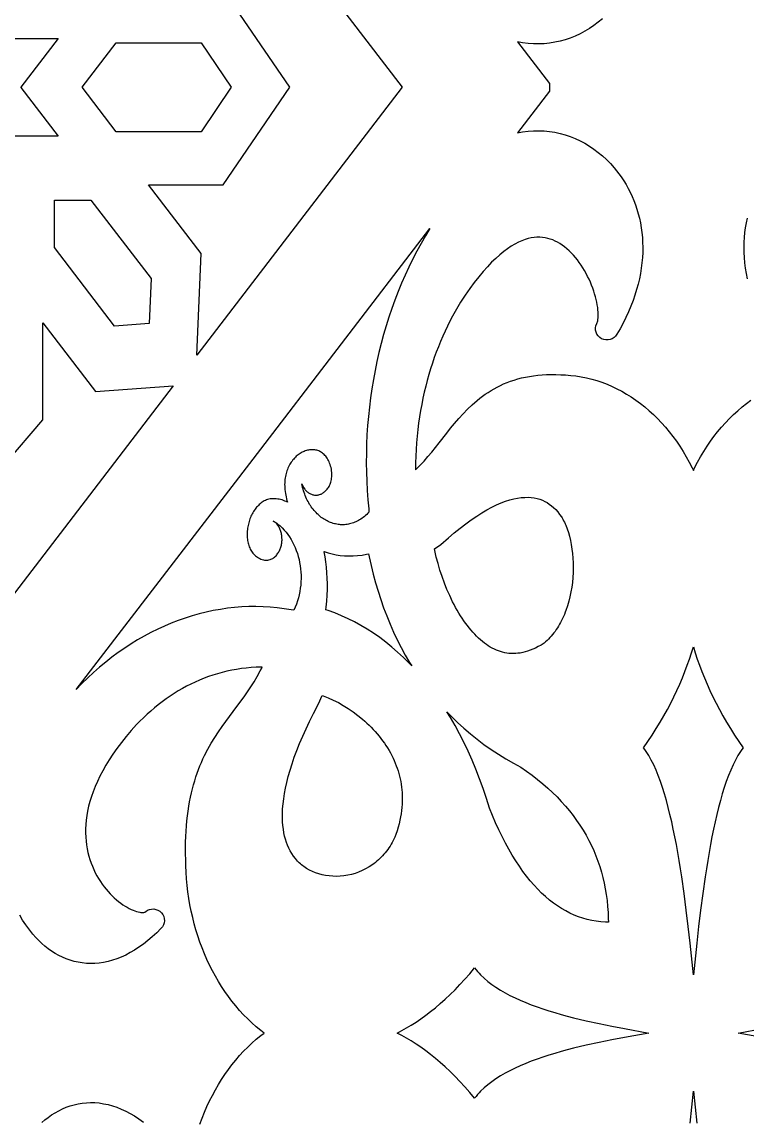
# Model space of a CAD drawing. Extents: x -400 to 400, y -350 to 350.
# Drawn here: x -117.3 to 9.4, y -15.4 to 176.6 of the extents above; entities that cross this region are included whole.
import ezdxf

# ---------------------------------------------------------------- set-up
doc = ezdxf.new("R2010")
doc.units = 0
doc.header["$MEASUREMENT"] = 0
doc.layers.add('LAYER_1', color=18, linetype='CONTINUOUS')

msp = doc.modelspace()

# ---------------------------------------------------------------- linework, layer by layer
at = {"layer": 'LAYER_1'}
for points in [[(-50.86, 165.2), (-86.75, 118.43), (-85.98, 136.17), (-95.17, 148.15), (-82.17, 148.15), (-70.48, 165.2), (-82.17, 182.26), (-95.17, 182.26), (-85.98, 194.24), (-86.75, 211.98)], [(-120.2, 173.74), (-110.95, 173.74), (-117.49, 165.21), (-117.49, 165.2), (-117.49, 165.19), (-110.95, 156.66), (-120.2, 156.66), (-120.2, 144.6), (-126.67, 153.03), (-133.14, 144.6), (-133.14, 156.66), (-142.39, 156.66), (-135.84, 165.19), (-135.85, 165.2), (-135.84, 165.21), (-142.39, 173.74), (-133.14, 173.74), (-133.14, 185.8), (-126.67, 177.38), (-120.2, 185.8)], [(-80.77, 165.2), (-86.01, 157.45), (-100.86, 157.45), (-106.8, 165.2), (-100.86, 172.96), (-86.01, 172.96)], [(-94.75, 131.8), (-95.09, 123.94), (-101.12, 123.5), (-111.62, 137.19), (-111.62, 145.49), (-105.25, 145.49)], [(-46.83, 139.25), (-47.59, 137.93), (-48.33, 136.58), (-49.04, 135.21), (-49.72, 133.81), (-50.38, 132.4), (-51, 130.96), (-51.59, 129.51), (-52.16, 128.04), (-52.7, 126.55), (-53.2, 125.04), (-53.68, 123.52), (-54.13, 121.99), (-54.55, 120.44), (-54.93, 118.88), (-55.29, 117.31), (-55.61, 115.73), (-55.91, 114.14), (-56.17, 112.54), (-56.41, 110.94), (-56.61, 109.33), (-56.78, 107.72), (-56.92, 106.1), (-57.03, 104.48), (-57.1, 102.86), (-57.14, 101.24), (-57.15, 99.62), (-57.13, 98), (-57.08, 96.38), (-56.99, 94.77), (-56.87, 93.16), (-56.71, 91.56), (-56.68, 90.99), (-56.87, 90.79), (-57.07, 90.59), (-57.27, 90.41), (-57.47, 90.24), (-57.68, 90.07), (-57.89, 89.92), (-58.1, 89.78), (-58.31, 89.65), (-58.52, 89.52), (-58.74, 89.41), (-58.96, 89.31), (-59.17, 89.21), (-59.39, 89.13), (-59.62, 89.05), (-59.84, 88.99), (-60.06, 88.93), (-60.28, 88.89), (-60.51, 88.85), (-60.73, 88.82), (-60.95, 88.8), (-61.18, 88.79), (-61.4, 88.79), (-61.63, 88.8), (-61.85, 88.81), (-62.07, 88.84), (-62.29, 88.87), (-62.51, 88.92), (-62.73, 88.97), (-62.95, 89.03), (-63.16, 89.1), (-63.38, 89.17), (-63.59, 89.26), (-63.8, 89.35), (-64.01, 89.45), (-64.21, 89.56), (-64.41, 89.68), (-64.62, 89.8), (-64.81, 89.94), (-65.01, 90.08), (-65.2, 90.23), (-65.39, 90.38), (-65.57, 90.55), (-65.75, 90.72), (-65.93, 90.9), (-66.1, 91.08), (-66.27, 91.28), (-66.44, 91.48), (-66.6, 91.69), (-66.75, 91.9), (-66.9, 92.12), (-67.05, 92.35), (-67.19, 92.59), (-67.32, 92.83), (-67.45, 93.08), (-67.58, 93.34), (-67.7, 93.6), (-67.81, 93.87), (-67.91, 94.15), (-68.01, 94.43), (-68.11, 94.72), (-68.2, 95.02), (-68.28, 95.32), (-68.35, 95.63), (-68.42, 95.94), (-68.31, 95.7), (-68.19, 95.46), (-68.06, 95.23), (-67.91, 95.02), (-67.81, 94.89), (-67.7, 94.77), (-67.59, 94.65), (-67.48, 94.55), (-67.36, 94.46), (-67.24, 94.37), (-67.12, 94.29), (-67, 94.22), (-66.87, 94.16), (-66.74, 94.1), (-66.62, 94.06), (-66.49, 94.02), (-66.35, 93.99), (-66.22, 93.97), (-66.09, 93.95), (-65.96, 93.95), (-65.82, 93.95), (-65.69, 93.97), (-65.56, 93.99), (-65.43, 94.01), (-65.3, 94.05), (-65.17, 94.1), (-65.04, 94.15), (-64.91, 94.21), (-64.79, 94.28), (-64.66, 94.36), (-64.54, 94.45), (-64.43, 94.55), (-64.31, 94.65), (-64.2, 94.77), (-64.09, 94.89), (-63.98, 95.02), (-63.87, 95.16), (-63.76, 95.32), (-63.66, 95.49), (-63.57, 95.66), (-63.48, 95.85), (-63.4, 96.04), (-63.34, 96.25), (-63.28, 96.46), (-63.23, 96.68), (-63.2, 96.91), (-63.17, 97.15), (-63.16, 97.4), (-63.16, 97.66), (-63.17, 97.92), (-63.2, 98.19), (-63.24, 98.47), (-63.31, 98.76), (-63.38, 99.03), (-63.46, 99.29), (-63.55, 99.54), (-63.65, 99.77), (-63.75, 99.99), (-63.87, 100.2), (-63.98, 100.39), (-64.11, 100.58), (-64.24, 100.75), (-64.38, 100.9), (-64.52, 101.05), (-64.66, 101.18), (-64.81, 101.3), (-64.97, 101.41), (-65.13, 101.51), (-65.29, 101.6), (-65.46, 101.67), (-65.63, 101.74), (-65.8, 101.79), (-65.98, 101.83), (-66.16, 101.86), (-66.34, 101.88), (-66.52, 101.89), (-66.7, 101.89), (-66.88, 101.88), (-67.07, 101.86), (-67.25, 101.83), (-67.44, 101.79), (-67.62, 101.74), (-67.8, 101.68), (-67.98, 101.61), (-68.16, 101.53), (-68.34, 101.45), (-68.52, 101.35), (-68.7, 101.24), (-68.87, 101.13), (-69.04, 101.01), (-69.2, 100.88), (-69.37, 100.74), (-69.53, 100.59), (-69.68, 100.43), (-69.83, 100.27), (-69.98, 100.1), (-70.12, 99.92), (-70.25, 99.73), (-70.38, 99.54), (-70.5, 99.34), (-70.62, 99.13), (-70.73, 98.91), (-70.83, 98.69), (-70.93, 98.46), (-71.02, 98.23), (-71.1, 97.98), (-71.17, 97.74), (-71.23, 97.48), (-71.28, 97.22), (-71.33, 96.96), (-71.36, 96.68), (-71.39, 96.41), (-71.4, 96.12), (-71.41, 95.84), (-71.4, 95.54), (-71.38, 95.24), (-71.36, 94.92), (-71.32, 94.59), (-71.28, 94.27), (-71.23, 93.95), (-71.16, 93.64), (-71.09, 93.32), (-71.01, 93.02), (-70.92, 92.71), (-71.16, 92.83), (-71.39, 92.93), (-71.63, 93.02), (-71.87, 93.11), (-72.12, 93.17), (-72.37, 93.23), (-72.61, 93.28), (-72.87, 93.31), (-73.09, 93.34), (-73.32, 93.34), (-73.54, 93.34), (-73.76, 93.32), (-73.97, 93.29), (-74.18, 93.24), (-74.38, 93.18), (-74.58, 93.11), (-74.78, 93.03), (-74.97, 92.94), (-75.15, 92.83), (-75.33, 92.72), (-75.51, 92.59), (-75.68, 92.46), (-75.84, 92.32), (-76, 92.16), (-76.16, 92), (-76.31, 91.84), (-76.45, 91.66), (-76.59, 91.48), (-76.72, 91.29), (-76.85, 91.09), (-76.97, 90.89), (-77.08, 90.68), (-77.19, 90.47), (-77.29, 90.26), (-77.38, 90.03), (-77.47, 89.81), (-77.55, 89.58), (-77.62, 89.35), (-77.69, 89.12), (-77.75, 88.88), (-77.8, 88.64), (-77.85, 88.41), (-77.89, 88.17), (-77.92, 87.93), (-77.94, 87.69), (-77.96, 87.45), (-77.97, 87.21), (-77.97, 86.97), (-77.96, 86.73), (-77.94, 86.5), (-77.92, 86.27), (-77.89, 86.04), (-77.85, 85.81), (-77.8, 85.59), (-77.74, 85.37), (-77.67, 85.16), (-77.6, 84.95), (-77.51, 84.75), (-77.42, 84.55), (-77.32, 84.36), (-77.21, 84.18), (-77.09, 84), (-76.96, 83.83), (-76.82, 83.67), (-76.67, 83.51), (-76.51, 83.37), (-76.34, 83.23), (-76.16, 83.11), (-75.97, 82.99), (-75.77, 82.88), (-75.56, 82.79), (-75.34, 82.7), (-75.13, 82.65), (-74.92, 82.61), (-74.72, 82.6), (-74.52, 82.6), (-74.33, 82.61), (-74.15, 82.64), (-73.97, 82.69), (-73.8, 82.75), (-73.64, 82.83), (-73.48, 82.91), (-73.33, 83.01), (-73.19, 83.12), (-73.05, 83.25), (-72.92, 83.38), (-72.8, 83.52), (-72.69, 83.67), (-72.59, 83.81), (-72.5, 83.95), (-72.41, 84.09), (-72.33, 84.24), (-72.26, 84.4), (-72.19, 84.56), (-72.13, 84.72), (-72.08, 84.88), (-72.03, 85.04), (-71.99, 85.21), (-71.95, 85.38), (-71.92, 85.55), (-71.9, 85.72), (-71.88, 85.89), (-71.87, 86.07), (-71.87, 86.24), (-71.88, 86.41), (-71.89, 86.59), (-71.9, 86.76), (-71.92, 86.93), (-71.95, 87.1), (-71.99, 87.27), (-72.03, 87.43), (-72.08, 87.6), (-72.13, 87.76), (-72.19, 87.92), (-72.26, 88.07), (-72.33, 88.22), (-72.41, 88.37), (-72.5, 88.52), (-72.59, 88.65), (-72.69, 88.79), (-72.86, 88.98), (-73.03, 89.16), (-73.22, 89.31), (-73.4, 89.45), (-73.19, 89.32), (-72.98, 89.18), (-72.78, 89.04), (-72.58, 88.89), (-72.2, 88.57), (-71.83, 88.23), (-71.48, 87.86), (-71.15, 87.48), (-70.84, 87.07), (-70.55, 86.65), (-70.27, 86.21), (-70.02, 85.75), (-69.78, 85.28), (-69.56, 84.79), (-69.37, 84.29), (-69.19, 83.77), (-69.04, 83.25), (-68.9, 82.72), (-68.79, 82.18), (-68.7, 81.63), (-68.63, 81.08), (-68.58, 80.52), (-68.55, 79.96), (-68.55, 79.39), (-68.57, 78.83), (-68.61, 78.26), (-68.68, 77.7), (-68.77, 77.13), (-68.88, 76.57), (-69.02, 76.02), (-69.18, 75.47), (-69.36, 74.93), (-69.58, 74.39), (-69.81, 73.87), (-70.25, 73.92), (-71.47, 74.12), (-72.71, 74.28), (-73.95, 74.39), (-75.19, 74.46), (-76.43, 74.49), (-77.67, 74.48), (-78.92, 74.42), (-80.16, 74.33), (-81.4, 74.19), (-82.64, 74.01), (-83.88, 73.78), (-85.12, 73.52), (-86.35, 73.22), (-87.57, 72.87), (-88.79, 72.49), (-90, 72.06), (-91.21, 71.6), (-92.4, 71.09), (-93.59, 70.55), (-94.77, 69.96), (-95.94, 69.34), (-97.09, 68.68), (-98.24, 67.98), (-99.36, 67.24), (-100.48, 66.47), (-101.58, 65.66), (-102.67, 64.81), (-103.74, 63.92), (-104.79, 62.99), (-105.82, 62.03), (-106.84, 61.03), (-107.84, 59.99), (-76.93, 100.27), (-46.03, 140.55)], [(-104.47, 112.06), (-90.86, 113.06), (-126.67, 66.39), (-162.47, 113.06), (-148.86, 112.06), (-139.67, 124.04), (-139.67, 107.09), (-126.67, 91.96), (-113.66, 107.09), (-113.66, 124.04)], [(-28.33, 93.54), (-27.81, 93.47), (-27.31, 93.37), (-26.84, 93.24), (-26.39, 93.07), (-25.97, 92.87), (-25.56, 92.65), (-25.17, 92.39), (-24.79, 92.1), (-24.42, 91.78), (-24.06, 91.43), (-23.71, 91.03), (-23.37, 90.6), (-23.05, 90.15), (-22.94, 89.98), (-22.81, 89.74), (-22.67, 89.49), (-22.54, 89.24), (-22.42, 88.96), (-22.31, 88.72), (-22.06, 88.08), (-21.84, 87.44), (-21.65, 86.77), (-21.48, 86.06), (-21.33, 85.31), (-21.21, 84.54), (-21.11, 83.75), (-21.04, 82.94), (-21, 82.11), (-20.99, 81.27), (-21.01, 80.42), (-21.06, 79.57), (-21.14, 78.72), (-21.25, 77.88), (-21.39, 77.04), (-21.57, 76.22), (-21.77, 75.41), (-22, 74.63), (-22.26, 73.83), (-22.39, 73.49), (-22.54, 73.12), (-22.69, 72.76), (-22.85, 72.41), (-23.02, 72.06), (-23.19, 71.73), (-23.38, 71.4), (-23.56, 71.08), (-23.76, 70.76), (-23.96, 70.46), (-24.17, 70.16), (-24.38, 69.88), (-24.6, 69.6), (-24.83, 69.33), (-25.07, 69.07), (-25.31, 68.81), (-25.56, 68.57), (-25.82, 68.34), (-26.08, 68.11), (-26.24, 67.99), (-26.62, 67.76), (-27.11, 67.49), (-27.58, 67.24), (-28.05, 67.03), (-28.51, 66.85), (-28.96, 66.69), (-29.39, 66.57), (-29.82, 66.46), (-30.24, 66.38), (-30.65, 66.33), (-31.05, 66.3), (-31.45, 66.28), (-31.83, 66.29), (-32.22, 66.32), (-32.59, 66.37), (-32.97, 66.44), (-33.33, 66.53), (-33.7, 66.63), (-34.06, 66.76), (-34.42, 66.9), (-34.77, 67.06), (-35.13, 67.24), (-35.48, 67.43), (-35.83, 67.65), (-36.17, 67.88), (-36.52, 68.13), (-36.86, 68.4), (-37.2, 68.69), (-37.53, 68.99), (-37.87, 69.31), (-38.2, 69.65), (-38.53, 70), (-38.85, 70.37), (-39.17, 70.76), (-39.48, 71.16), (-39.79, 71.57), (-40.1, 72), (-40.4, 72.45), (-40.69, 72.9), (-40.98, 73.37), (-41.26, 73.85), (-41.54, 74.34), (-41.81, 74.84), (-42.06, 75.33), (-42.58, 76.41), (-43.05, 77.49), (-43.49, 78.59), (-43.9, 79.72), (-44.28, 80.85), (-44.62, 81.99), (-44.92, 83.14), (-45.18, 84.27), (-45.24, 84.56), (-44.11, 85.33), (-42.81, 86.5), (-41.77, 87.39), (-40.75, 88.21), (-39.76, 88.97), (-38.8, 89.67), (-37.86, 90.31), (-36.95, 90.88), (-36.07, 91.39), (-35.21, 91.85), (-34.39, 92.25), (-33.59, 92.59), (-32.83, 92.88), (-32.09, 93.11), (-31.39, 93.3), (-30.71, 93.43), (-30.07, 93.52), (-29.46, 93.57), (-28.88, 93.58)], [(-64.51, 84.11), (-63.83, 83.89), (-63.13, 83.7), (-62.41, 83.55), (-61.69, 83.44), (-60.95, 83.37), (-60.2, 83.33), (-59.44, 83.34), (-58.67, 83.4), (-57.88, 83.49), (-57.09, 83.63), (-56.74, 83.72), (-56.63, 83.17), (-56.3, 81.65), (-55.93, 80.14), (-55.53, 78.65), (-55.1, 77.17), (-54.62, 75.71), (-54.12, 74.27), (-53.57, 72.85), (-53, 71.44), (-52.38, 70.05), (-51.73, 68.69), (-51.05, 67.35), (-50.33, 66.03), (-49.58, 64.73), (-49.21, 64.14), (-49.66, 64.62), (-50.66, 65.6), (-51.67, 66.54), (-52.7, 67.43), (-53.75, 68.27), (-54.81, 69.07), (-55.89, 69.83), (-56.98, 70.54), (-58.09, 71.2), (-59.21, 71.81), (-60.34, 72.38), (-61.49, 72.9), (-62.64, 73.38), (-63.81, 73.81), (-64.23, 73.95), (-64.17, 74.41), (-64.06, 75.44), (-63.99, 76.46), (-63.95, 77.47), (-63.94, 78.46), (-63.96, 79.44), (-64.02, 80.4), (-64.1, 81.35), (-64.22, 82.28), (-64.36, 83.19), (-64.53, 84.08), (-64.54, 84.13)], [(0.33, 66.41), (0.68, 65.32), (1.07, 64.24), (1.47, 63.14), (1.91, 62.05), (2.38, 60.95), (2.88, 59.85), (3.4, 58.74), (3.96, 57.63), (4.54, 56.52), (5.16, 55.41), (5.81, 54.29), (6.49, 53.17), (7.2, 52.05), (7.95, 50.93), (8.72, 49.81), (8.48, 49.5), (8.25, 49.17), (8.02, 48.82), (7.79, 48.45), (7.35, 47.67), (6.93, 46.82), (6.52, 45.92), (6.13, 44.96), (5.75, 43.94), (5.39, 42.88), (5.05, 41.77), (4.71, 40.61), (4.39, 39.41), (4.09, 38.18), (3.79, 36.91), (3.51, 35.6), (3.24, 34.27), (2.98, 32.91), (2.73, 31.53), (2.5, 30.13), (2.27, 28.71), (2.05, 27.28), (1.64, 24.39), (1.26, 21.49), (0.91, 18.59), (0.59, 15.72), (0, 10.17), (-0.59, 15.72), (-0.91, 18.59), (-1.26, 21.49), (-1.64, 24.39), (-2.05, 27.28), (-2.27, 28.71), (-2.5, 30.13), (-2.73, 31.53), (-2.98, 32.91), (-3.24, 34.27), (-3.51, 35.6), (-3.79, 36.91), (-4.09, 38.18), (-4.39, 39.41), (-4.71, 40.61), (-5.05, 41.77), (-5.39, 42.88), (-5.75, 43.94), (-6.13, 44.96), (-6.52, 45.92), (-6.93, 46.82), (-7.35, 47.67), (-7.79, 48.45), (-8.02, 48.82), (-8.25, 49.17), (-8.48, 49.5), (-8.72, 49.81), (-7.95, 50.93), (-7.2, 52.05), (-6.49, 53.17), (-5.81, 54.29), (-5.16, 55.41), (-4.54, 56.52), (-3.96, 57.63), (-3.4, 58.74), (-2.88, 59.85), (-2.38, 60.95), (-1.91, 62.05), (-1.47, 63.14), (-1.07, 64.24), (-0.68, 65.32), (-0.33, 66.41), (0, 67.48)], [(-64.66, 58.89), (-63.78, 58.55), (-62.91, 58.15), (-62.03, 57.71), (-61.16, 57.22), (-60.3, 56.69), (-59.45, 56.11), (-58.62, 55.49), (-57.8, 54.82), (-57.42, 54.49), (-57.04, 54.14), (-56.66, 53.78), (-56.29, 53.41), (-55.93, 53.04), (-55.58, 52.65), (-55.24, 52.26), (-54.91, 51.87), (-54.59, 51.46), (-54.29, 51.05), (-53.99, 50.64), (-53.71, 50.21), (-53.44, 49.79), (-53.18, 49.36), (-52.93, 48.92), (-52.7, 48.48), (-52.48, 48.04), (-52.27, 47.6), (-52.08, 47.15), (-51.9, 46.7), (-51.74, 46.24), (-51.59, 45.78), (-51.45, 45.32), (-51.33, 44.86), (-51.22, 44.39), (-51.12, 43.92), (-51.04, 43.45), (-50.97, 42.97), (-50.92, 42.48), (-50.89, 41.99), (-50.86, 41.49), (-50.86, 40.99), (-50.86, 40.47), (-50.89, 39.95), (-50.93, 39.41), (-50.99, 38.87), (-51.07, 38.31), (-51.17, 37.74), (-51.29, 37.16), (-51.43, 36.56), (-51.59, 35.95), (-51.78, 35.33), (-51.99, 34.69), (-52.17, 34.2), (-52.26, 34), (-52.43, 33.65), (-52.61, 33.31), (-52.8, 32.99), (-52.99, 32.67), (-53.19, 32.36), (-53.4, 32.07), (-53.61, 31.78), (-53.83, 31.5), (-54.06, 31.23), (-54.29, 30.97), (-54.53, 30.71), (-54.78, 30.47), (-55.03, 30.23), (-55.29, 30.01), (-55.56, 29.79), (-55.83, 29.58), (-56.1, 29.38), (-56.38, 29.19), (-56.65, 29.02), (-57.26, 28.67), (-57.86, 28.37), (-58.48, 28.11), (-59.11, 27.89), (-59.75, 27.7), (-60.4, 27.56), (-61.05, 27.45), (-61.7, 27.39), (-62.35, 27.36), (-62.99, 27.38), (-63.63, 27.43), (-64.25, 27.51), (-64.86, 27.64), (-65.45, 27.8), (-66.02, 27.99), (-66.57, 28.22), (-67.09, 28.47), (-67.58, 28.75), (-68.07, 29.07), (-68.26, 29.22), (-68.46, 29.38), (-68.66, 29.55), (-68.85, 29.73), (-69.04, 29.91), (-69.16, 30.04), (-69.51, 30.46), (-69.85, 30.91), (-70.15, 31.36), (-70.42, 31.83), (-70.66, 32.31), (-70.89, 32.8), (-71.08, 33.31), (-71.26, 33.85), (-71.41, 34.4), (-71.53, 34.98), (-71.64, 35.6), (-71.72, 36.24), (-71.77, 36.92), (-71.8, 37.64), (-71.79, 38.4), (-71.76, 39.19), (-71.69, 40.03), (-71.58, 40.91), (-71.44, 41.83), (-71.26, 42.79), (-71.04, 43.78), (-70.78, 44.82), (-70.47, 45.9), (-70.12, 47.01), (-69.73, 48.16), (-69.29, 49.35), (-68.8, 50.57), (-68.26, 51.83), (-67.68, 53.12), (-67.05, 54.44), (-66.36, 55.8), (-65.47, 57.5), (-64.88, 58.97)], [(-42.28, 55.31), (-41.21, 54.26), (-40.11, 53.25), (-38.97, 52.27), (-37.8, 51.32), (-36.59, 50.41), (-35.35, 49.53), (-34.07, 48.69), (-32.76, 47.89), (-31.42, 47.12), (-30.12, 46.43), (-29.15, 45.76), (-28.17, 45.03), (-27.23, 44.3), (-26.33, 43.55), (-25.46, 42.79), (-24.63, 42.02), (-23.83, 41.23), (-23.08, 40.44), (-22.35, 39.63), (-21.67, 38.81), (-21.01, 37.98), (-20.4, 37.14), (-19.82, 36.29), (-19.27, 35.42), (-18.75, 34.55), (-18.27, 33.66), (-17.83, 32.77), (-17.41, 31.86), (-17.03, 30.94), (-16.68, 30.01), (-16.36, 29.07), (-16.07, 28.11), (-15.81, 27.14), (-15.59, 26.16), (-15.39, 25.17), (-15.23, 24.17), (-15.09, 23.15), (-14.99, 22.11), (-14.91, 21.07), (-14.87, 20.01), (-14.86, 19.37), (-15.35, 19.38), (-16.16, 19.44), (-16.97, 19.54), (-17.76, 19.67), (-18.54, 19.85), (-19.31, 20.06), (-20.07, 20.32), (-20.83, 20.61), (-21.57, 20.95), (-22.3, 21.32), (-23.02, 21.74), (-23.74, 22.19), (-24.44, 22.69), (-25.14, 23.23), (-25.83, 23.82), (-26.51, 24.44), (-27.18, 25.11), (-27.84, 25.83), (-28.5, 26.59), (-29.14, 27.39), (-29.78, 28.24), (-30.41, 29.13), (-31.03, 30.08), (-31.64, 31.06), (-32.24, 32.1), (-32.83, 33.18), (-33.41, 34.31), (-33.99, 35.49), (-34.55, 36.72), (-35.11, 37.99), (-35.63, 39.26), (-36.15, 40.95), (-36.74, 42.7), (-37.36, 44.41), (-38, 46.07), (-38.67, 47.69), (-39.37, 49.26), (-40.1, 50.79), (-40.85, 52.27), (-41.63, 53.71), (-42.43, 55.11), (-43.05, 56.1)], [(-37.98, 11.06), (-37.72, 10.75), (-37.45, 10.45), (-37.17, 10.16), (-36.57, 9.58), (-35.92, 9.03), (-35.23, 8.5), (-34.49, 7.99), (-33.72, 7.5), (-32.9, 7.03), (-32.05, 6.58), (-31.16, 6.14), (-30.24, 5.73), (-29.29, 5.33), (-28.32, 4.94), (-27.32, 4.58), (-26.29, 4.22), (-25.25, 3.89), (-24.19, 3.56), (-23.12, 3.25), (-22.03, 2.96), (-20.93, 2.67), (-18.72, 2.14), (-16.49, 1.65), (-14.26, 1.19), (-12.06, 0.77), (-7.8, 0), (-12.06, -0.77), (-14.26, -1.19), (-16.49, -1.65), (-18.72, -2.14), (-20.93, -2.67), (-22.03, -2.96), (-23.12, -3.25), (-24.19, -3.56), (-25.25, -3.89), (-26.29, -4.22), (-27.32, -4.58), (-28.32, -4.94), (-29.29, -5.33), (-30.24, -5.73), (-31.16, -6.14), (-32.05, -6.58), (-32.9, -7.03), (-33.72, -7.5), (-34.49, -7.99), (-35.23, -8.5), (-35.92, -9.03), (-36.57, -9.58), (-37.17, -10.16), (-37.45, -10.45), (-37.72, -10.75), (-37.98, -11.06), (-38.22, -11.37), (-39.08, -10.36), (-39.94, -9.39), (-40.8, -8.46), (-41.65, -7.57), (-42.51, -6.73), (-43.37, -5.92), (-44.22, -5.16), (-45.07, -4.43), (-45.92, -3.75), (-46.76, -3.1), (-47.61, -2.49), (-48.45, -1.92), (-49.29, -1.39), (-50.12, -0.89), (-50.95, -0.43), (-51.78, 0), (-50.95, 0.43), (-50.12, 0.89), (-49.29, 1.39), (-48.45, 1.92), (-47.61, 2.49), (-46.76, 3.1), (-45.92, 3.75), (-45.07, 4.43), (-44.22, 5.16), (-43.37, 5.92), (-42.51, 6.73), (-41.65, 7.57), (-40.8, 8.46), (-39.94, 9.39), (-39.08, 10.36), (-38.22, 11.37)]]:
    msp.add_lwpolyline(points, close=True, dxfattribs=at)
for points in [[(-15.89, 177.17), (-16.63, 176.56), (-17.39, 175.99), (-18.17, 175.47), (-18.98, 174.98), (-19.81, 174.55), (-20.66, 174.15), (-21.52, 173.81), (-22.4, 173.51), (-23.3, 173.26), (-24.21, 173.06), (-25.13, 172.91), (-26.06, 172.82), (-27, 172.78), (-27.94, 172.79), (-28.89, 172.87), (-29.83, 172.99), (-30.71, 173.17), (-25.12, 165.89), (-25.12, 165.2), (-25.12, 164.51), (-30.71, 157.23), (-29.83, 157.41), (-28.89, 157.54), (-27.94, 157.61), (-27, 157.62), (-26.06, 157.58), (-25.13, 157.49), (-24.21, 157.34), (-23.3, 157.14), (-22.4, 156.89), (-21.52, 156.6), (-20.66, 156.25), (-19.81, 155.86), (-18.98, 155.42), (-18.17, 154.94), (-17.39, 154.41), (-16.63, 153.84), (-15.89, 153.24), (-15.18, 152.59), (-14.5, 151.9), (-13.84, 151.16), (-12.6, 149.56), (-12.16, 148.89), (-11.76, 148.23), (-11.38, 147.55), (-11.03, 146.86), (-10.7, 146.14), (-10.39, 145.41), (-10.11, 144.66), (-9.86, 143.9), (-9.63, 143.12), (-9.43, 142.32), (-9.26, 141.51), (-9.11, 140.68), (-9, 139.84), (-8.92, 138.99), (-8.87, 138.12), (-8.85, 137.24), (-8.86, 136.35), (-8.91, 135.45), (-8.99, 134.54), (-9.1, 133.62), (-9.25, 132.69), (-9.44, 131.76), (-9.66, 130.81), (-9.92, 129.86), (-10.21, 128.9), (-10.55, 127.93), (-10.92, 126.96), (-11.33, 125.99), (-11.78, 125.01), (-12.27, 124.02), (-12.81, 123.03), (-13.36, 122.06, -0.963014), (-16.9, 123.93), (-16.81, 124.12), (-16.76, 124.24), (-16.72, 124.42), (-16.68, 124.65), (-16.65, 124.91), (-16.63, 125.22), (-16.63, 125.56), (-16.64, 125.93), (-16.67, 126.33), (-16.72, 126.75), (-16.79, 127.19), (-16.88, 127.65), (-16.99, 128.12), (-17.11, 128.61), (-17.25, 129.11), (-17.41, 129.61), (-17.59, 130.12), (-17.79, 130.63), (-18, 131.14), (-18.23, 131.66), (-18.48, 132.17), (-18.74, 132.67), (-19.02, 133.17), (-19.31, 133.66), (-19.61, 134.13), (-19.93, 134.6), (-20.27, 135.04), (-20.61, 135.48), (-20.97, 135.89), (-21.34, 136.28), (-21.71, 136.66), (-22.1, 137), (-22.5, 137.33), (-22.9, 137.62), (-23.31, 137.89), (-23.73, 138.14), (-24.15, 138.35), (-24.58, 138.54), (-25.02, 138.69), (-25.46, 138.81), (-25.91, 138.91), (-26.37, 138.97), (-26.84, 139), (-27.33, 139), (-27.82, 138.96), (-28.34, 138.88), (-28.87, 138.76), (-29.42, 138.59), (-29.99, 138.38), (-30.58, 138.12), (-31.19, 137.8), (-31.82, 137.43), (-32.47, 137), (-33.14, 136.51), (-33.82, 135.95), (-34.53, 135.32), (-35.25, 134.63), (-35.99, 133.86), (-36.74, 133.02), (-37.5, 132.11), (-38.28, 131.11), (-39.08, 130.04), (-39.88, 128.89), (-40.69, 127.67), (-41.16, 126.88), (-41.63, 126.06), (-42.09, 125.22), (-42.53, 124.37), (-42.97, 123.5), (-43.39, 122.62), (-43.79, 121.72), (-44.18, 120.8), (-44.56, 119.88), (-44.92, 118.93), (-45.27, 117.98), (-45.6, 117.01), (-45.92, 116.02), (-46.22, 115.02), (-46.5, 114.01), (-46.77, 112.98), (-47.02, 111.94), (-47.25, 110.88), (-47.46, 109.82), (-47.66, 108.73), (-47.84, 107.64), (-48, 106.53), (-48.14, 105.41), (-48.26, 104.27), (-48.36, 103.12), (-48.44, 101.96), (-48.5, 100.79), (-48.54, 99.6), (-48.56, 98.4), (-48.56, 98.36), (-48.43, 98.48), (-47.73, 99.18), (-47.05, 99.91), (-46.38, 100.68), (-45.72, 101.46), (-44.41, 103.11), (-43.09, 104.79), (-42.42, 105.64), (-41.72, 106.48), (-41, 107.32), (-40.25, 108.15), (-39.47, 108.96), (-38.64, 109.75), (-37.78, 110.5), (-37.32, 110.88), (-36.85, 111.23), (-36.37, 111.58), (-35.87, 111.91), (-35.36, 112.23), (-34.83, 112.54), (-34.29, 112.84), (-33.73, 113.12), (-33.15, 113.38), (-32.56, 113.63), (-31.95, 113.85), (-31.32, 114.06), (-30.67, 114.26), (-30.01, 114.43), (-29.33, 114.58), (-28.63, 114.71), (-27.91, 114.82), (-27.17, 114.91), (-26.41, 114.97), (-25.64, 115.01), (-24.84, 115.03), (-24.02, 115.03), (-23.18, 115), (-22.32, 114.95), (-21.44, 114.87), (-20.52, 114.77), (-19.6, 114.63), (-18.68, 114.45), (-17.77, 114.23), (-16.87, 113.97), (-15.97, 113.67), (-15.09, 113.34), (-14.22, 112.96), (-13.36, 112.55), (-12.51, 112.11), (-11.68, 111.62), (-10.86, 111.11), (-10.05, 110.56), (-9.26, 109.97), (-8.49, 109.36), (-7.74, 108.71), (-7, 108.04), (-6.28, 107.33), (-5.58, 106.59), (-4.9, 105.83), (-4.23, 105.03), (-3.59, 104.21), (-2.97, 103.36), (-2.38, 102.49), (-1.8, 101.59), (-1.25, 100.66), (-0.72, 99.71), (-0.22, 98.74), (0, 98.27), (0.22, 98.74), (0.72, 99.71), (1.25, 100.66), (1.8, 101.59), (2.38, 102.49), (2.97, 103.36), (3.59, 104.21), (4.23, 105.03), (4.9, 105.83), (5.58, 106.59), (6.28, 107.33), (7, 108.04), (7.74, 108.71), (8.49, 109.36), (9.26, 109.97), (10.05, 110.56)], [(-86.21, -15.9), (-85.83, -14.86), (-85.42, -13.84), (-84.98, -12.84), (-84.52, -11.85), (-84.03, -10.89), (-83.52, -9.94), (-82.99, -9.02), (-82.43, -8.11), (-81.85, -7.23), (-81.24, -6.37), (-80.61, -5.54), (-79.96, -4.73), (-79.28, -3.94), (-78.58, -3.19), (-77.87, -2.46), (-77.13, -1.76), (-76.36, -1.09), (-75.58, -0.46), (-74.97, 0), (-75.58, 0.46), (-76.36, 1.09), (-77.13, 1.76), (-77.87, 2.46), (-78.58, 3.19), (-79.28, 3.94), (-79.96, 4.73), (-80.61, 5.54), (-81.24, 6.37), (-81.85, 7.23), (-82.43, 8.11), (-82.99, 9.02), (-83.52, 9.94), (-84.03, 10.89), (-84.52, 11.85), (-84.98, 12.84), (-85.42, 13.84), (-85.83, 14.86), (-86.21, 15.9), (-86.57, 16.95), (-86.9, 18.01), (-87.21, 19.09), (-87.48, 20.18), (-87.73, 21.28), (-87.95, 22.4), (-88.14, 23.52), (-88.3, 24.65), (-88.43, 25.79), (-88.53, 26.93), (-88.6, 28.08), (-88.66, 29.2), (-88.7, 30.28), (-88.72, 31.33), (-88.72, 32.36), (-88.71, 33.36), (-88.68, 34.32), (-88.63, 35.27), (-88.57, 36.18), (-88.49, 37.07), (-88.39, 37.94), (-88.28, 38.78), (-88.16, 39.6), (-88.02, 40.4), (-87.87, 41.18), (-87.7, 41.93), (-87.52, 42.66), (-87.33, 43.38), (-87.12, 44.07), (-86.91, 44.75), (-86.68, 45.41), (-86.45, 46.05), (-86.2, 46.67), (-85.94, 47.28), (-85.68, 47.87), (-85.4, 48.46), (-84.84, 49.56), (-84.24, 50.61), (-83.62, 51.62), (-82.99, 52.59), (-82.35, 53.53), (-81.7, 54.43), (-81.05, 55.32), (-79.76, 57.03), (-78.5, 58.74), (-77.9, 59.6), (-77.31, 60.47), (-76.74, 61.37), (-76.19, 62.3), (-75.66, 63.27), (-75.42, 63.76), (-75.35, 63.9), (-75.48, 63.9), (-76.37, 63.88), (-77.25, 63.83), (-78.12, 63.75), (-78.97, 63.65), (-79.82, 63.52), (-80.66, 63.37), (-81.49, 63.19), (-82.31, 62.99), (-83.12, 62.77), (-83.93, 62.52), (-84.72, 62.25), (-85.5, 61.96), (-86.27, 61.64), (-87.04, 61.31), (-87.79, 60.95), (-88.54, 60.57), (-89.27, 60.17), (-90, 59.75), (-90.72, 59.3), (-91.42, 58.84), (-92.12, 58.36), (-92.81, 57.86), (-93.48, 57.34), (-94.15, 56.8), (-94.81, 56.25), (-95.45, 55.67), (-96.09, 55.08), (-96.72, 54.47), (-97.31, 53.87), (-98.24, 52.83), (-99.12, 51.78), (-99.94, 50.75), (-100.71, 49.73), (-101.41, 48.73), (-102.06, 47.74), (-102.65, 46.77), (-103.2, 45.82), (-103.69, 44.88), (-104.13, 43.96), (-104.52, 43.05), (-104.87, 42.16), (-105.17, 41.29), (-105.43, 40.44), (-105.65, 39.6), (-105.83, 38.78), (-105.97, 37.98), (-106.07, 37.2), (-106.14, 36.43), (-106.18, 35.68), (-106.18, 34.95), (-106.16, 34.23), (-106.1, 33.53), (-106.02, 32.85), (-105.91, 32.19), (-105.77, 31.54), (-105.61, 30.91), (-105.43, 30.29), (-105.22, 29.7), (-105, 29.12), (-104.76, 28.56), (-104.49, 28.01), (-104.22, 27.48), (-103.92, 26.98), (-103.61, 26.49), (-103.29, 26.01), (-102.96, 25.56), (-102.62, 25.13), (-102.26, 24.72), (-101.9, 24.33), (-101.54, 23.95), (-101.17, 23.6), (-100.79, 23.27), (-100.42, 22.97), (-100.04, 22.68), (-99.67, 22.42), (-99.3, 22.18), (-98.94, 21.96), (-98.58, 21.77), (-98.24, 21.6), (-97.9, 21.45), (-97.58, 21.33), (-97.28, 21.23), (-97, 21.16), (-96.74, 21.11), (-96.51, 21.07), (-96.3, 21.06), (-96.13, 21.06), (-96, 21.07), (-95.9, 21.09), (-95.83, 21.11), (-95.8, 21.13), (-95.79, 21.13), (-95.69, 21.22, -0.955547), (-93.02, 18.25), (-93.77, 17.51), (-94.54, 16.81), (-95.31, 16.15), (-96.08, 15.55), (-96.86, 15), (-97.63, 14.49), (-98.4, 14.04), (-99.18, 13.63), (-99.95, 13.28), (-100.72, 12.97), (-101.5, 12.71), (-102.27, 12.5), (-103.03, 12.34), (-103.8, 12.22), (-104.55, 12.16), (-105.31, 12.14), (-106.05, 12.17), (-106.78, 12.24), (-107.5, 12.36), (-108.21, 12.52), (-108.9, 12.72), (-109.58, 12.97), (-110.24, 13.25), (-110.88, 13.57), (-111.51, 13.92), (-112.12, 14.31), (-112.71, 14.73), (-113.28, 15.18), (-113.83, 15.65), (-114.36, 16.16), (-114.88, 16.69), (-115.4, 17.27), (-116.63, 18.88), (-117.19, 19.74), (-117.7, 20.6)]]:
    msp.add_lwpolyline(points, format="xyb", dxfattribs=at)
for points in [[(9.44, 131.76), (9.25, 132.69), (9.1, 133.62), (8.99, 134.54), (8.91, 135.45), (8.86, 136.35), (8.85, 137.24), (8.87, 138.12), (8.92, 138.99), (9, 139.84), (9.11, 140.68), (9.26, 141.51), (9.43, 142.32)], [(12.06, -0.77), (7.8, 0), (12.06, 0.77)], [(-0.59, -15.72), (0, -10.17), (0.59, -15.72)], [(-113.83, -15.65), (-113.28, -15.18), (-112.71, -14.73), (-112.12, -14.31), (-111.51, -13.92), (-110.88, -13.57), (-110.24, -13.25), (-109.58, -12.97), (-108.9, -12.72), (-108.21, -12.52), (-107.5, -12.36), (-106.78, -12.24), (-106.05, -12.17), (-105.31, -12.14), (-104.55, -12.16), (-103.8, -12.22), (-103.03, -12.34), (-102.27, -12.5), (-101.5, -12.71), (-100.72, -12.97), (-99.95, -13.28), (-99.18, -13.63), (-98.4, -14.04), (-97.63, -14.49), (-96.86, -15), (-96.08, -15.55)]]:
    msp.add_lwpolyline(points, dxfattribs=at)

doc.saveas('drawing.dxf')
